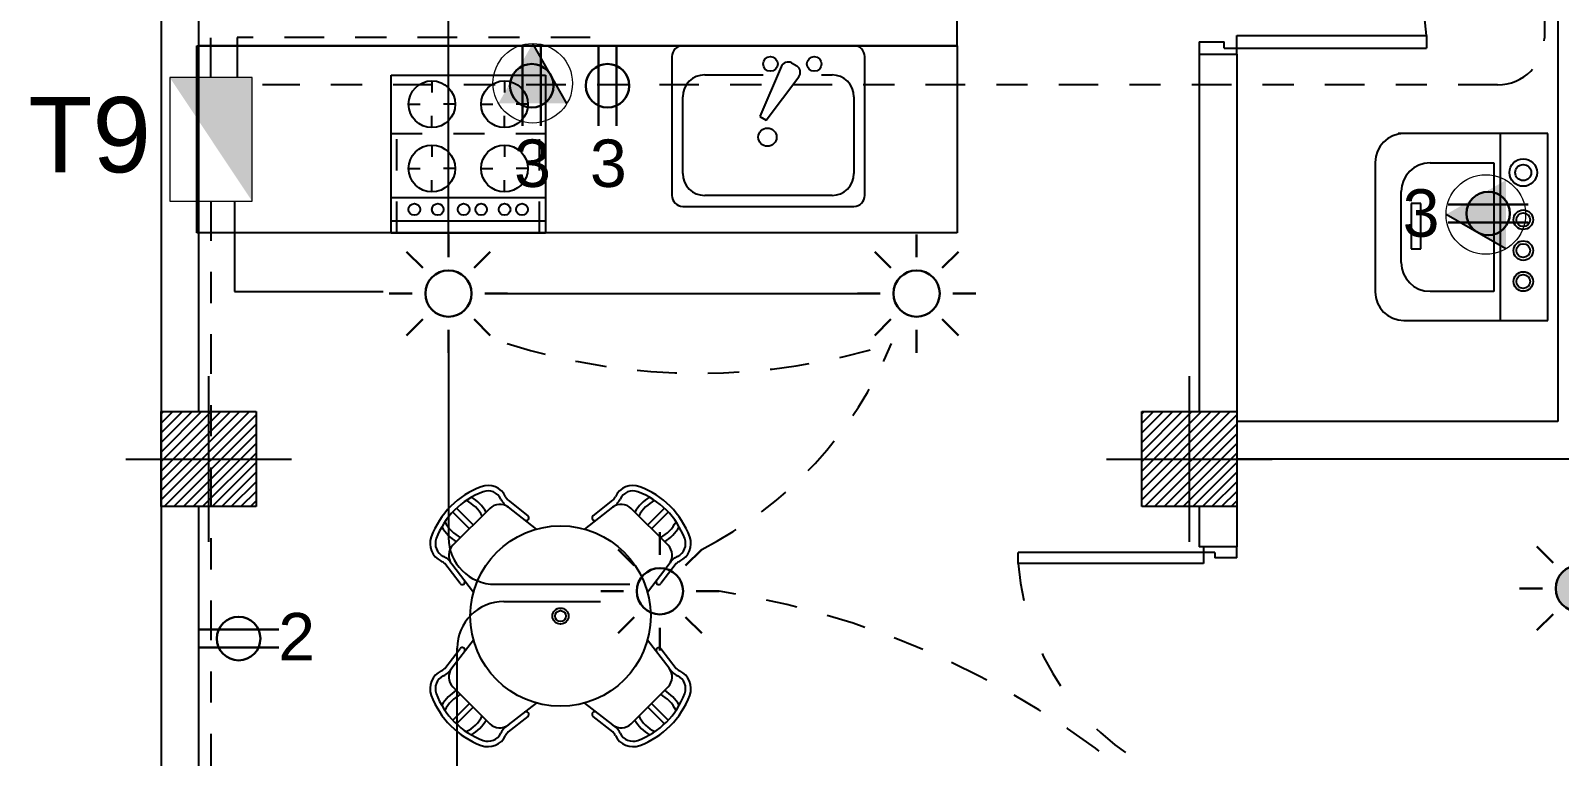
# Model space of a CAD drawing. Extents: x 877.3 to 905.5, y -378.9 to -356.4.
# Drawn here: x 877.284 to 882.188, y -373.016 to -370.689 of the extents above; entities that cross this region are included whole.
import ezdxf

# ---------------------------------------------------------------- set-up
doc = ezdxf.new("R2010")
doc.units = 0
doc.header["$LTSCALE"] = 0.01
for name, pattern in [('ACAD_ISO03W100', [30, 12, -18]), ('DASHDOT', [25.4, 12.7, -6.35, 0, -6.35]), ('HIDDEN', [0.375, 0.25, -0.125]), ('TRAZOS2', [9.525, 6.35, -3.175])]:
    doc.linetypes.add(name, pattern=pattern)
doc.layers.get('0').update_dxf_attribs({"linetype": 'CONTINUOUS'})
doc.styles.add('BARRIOS', font='arial.ttf')

msp = doc.modelspace()

# ---------------------------------------------------------------- hatches: boundary and pattern name
h = msp.add_hatch(color=7)
h.dxf.hatch_style = 1
h.paths.add_polyline_path([(878.8947, -370.7302), (878.7847, -370.9224), (879.0047, -370.9224)])
at = {"linetype": 'TRAZOS2', "lineweight": 0}
msp.add_hatch(color=7, dxfattribs=at).paths.add_polyline_path([(877.9944, -371.2354), (877.9944, -370.8389), (877.7303, -370.8389)])
h = msp.add_hatch(color=7)
h.dxf.hatch_style = 1
h.paths.add_polyline_path([(881.8247, -371.2784), (882.017, -371.1684), (882.017, -371.3883)])
at = {"linetype": 'Continuous'}
h = msp.add_hatch(color=7, dxfattribs=at)
h.dxf.hatch_style = 1
h.paths.add_polyline_path([(882.1765, -372.4775, 1), (882.3248, -372.4775, 1)])

# ---------------------------------------------------------------- linework, layer by layer
at = {"color": 7, "linetype": 'Continuous'}
for p, q in [((877.7031, -367.0046), (877.7031, -376.9946)), ((877.8231, -367.3086), (877.8231, -371.9106)), ((878.6245, -371.3422), (878.6245, -368.7884)), ((882.1831, -368.7846), (882.1831, -371.9426)), ((880.2561, -370.7372), (880.2561, -370.0172)), ((877.8172, -370.7372), (880.2561, -370.7372)), ((877.8172, -371.3372), (877.8172, -370.7372)), ((880.2561, -370.7372), (877.8261, -370.7372)), ((880.2561, -370.7372), (880.2561, -371.3372)), ((881.0331, -370.7646), (881.0331, -371.9106)), ((881.0331, -370.7646), (881.1531, -370.7646)), ((881.1531, -370.7646), (881.1531, -371.9106)), ((877.9382, -371.2354), (877.9382, -371.5251)), ((880.2561, -371.3372), (877.8172, -371.3372)), ((877.9382, -371.5251), (878.4154, -371.5251)), ((878.8144, -371.5321), (879.9364, -371.5321)), ((878.6245, -371.722), (878.6245, -372.3144)), ((882.1831, -371.9426), (881.1531, -371.9426)), ((883.3281, -372.0626), (881.1531, -372.0626)), ((877.8231, -372.2146), (877.8231, -376.6906)), ((881.0331, -372.2146), (881.0331, -372.3446)), ((881.1531, -372.2146), (881.1531, -372.3446)), ((881.1531, -372.3446), (881.0331, -372.3446)), ((878.7745, -372.4644), (879.2066, -372.4644)), ((878.8025, -372.5196), (879.1118, -372.5196)), ((878.6525, -374.0914), (878.6525, -372.6696))]:
    msp.add_line(p, q, dxfattribs=at)
at = {"color": 7, "linetype": 'DASHDOT'}
for p, q in [((877.8623, -370.8389), (877.8623, -367.3779)), ((882.1402, -369.1456), (882.1402, -370.7127)), ((879.0795, -370.7106), (877.9467, -370.7106)), ((877.9467, -370.7106), (877.9467, -370.8389)), ((881.9902, -370.8627), (878.0279, -370.8627)), ((877.8623, -371.2354), (877.8623, -376.6349))]:
    msp.add_line(p, q, dxfattribs=at)
at = {"color": 7}
for p, q in [((879.0047, -370.9224), (878.8947, -370.7302)), ((881.0331, -370.7246), (881.1131, -370.7246)), ((881.0331, -370.7246), (881.0331, -370.7646)), ((881.1131, -370.7446), (881.1131, -370.7246)), ((881.1531, -370.7446), (881.1531, -370.7046)), ((881.1531, -370.7046), (881.7617, -370.7046)), ((881.7617, -370.7046), (881.7617, -370.7446)), ((881.1131, -370.7446), (881.1531, -370.7446)), ((881.1531, -370.7446), (881.7617, -370.7446)), ((881.1531, -370.7646), (881.1531, -370.7446)), ((882.1157, -371.0192), (881.6707, -371.0192)), ((882.1508, -371.0192), (881.6898, -371.0192)), ((881.9995, -371.6186), (881.9995, -371.0192)), ((882.1508, -371.6186), (882.1508, -371.0192)), ((881.5975, -371.1114), (881.5975, -371.5264)), ((881.7733, -371.1129), (881.9785, -371.1129)), ((881.9785, -371.1129), (881.9785, -371.5249)), ((881.681, -371.4326), (881.681, -371.2051)), ((881.7124, -371.2431), (881.7124, -371.3891)), ((881.7437, -371.2431), (881.7124, -371.2431)), ((881.7437, -371.3891), (881.7437, -371.2431)), ((882.017, -371.3883), (881.8247, -371.2784)), ((881.7124, -371.3891), (881.7437, -371.3891)), ((881.9785, -371.5249), (881.7733, -371.5249)), ((881.6898, -371.6186), (882.1508, -371.6186)), ((877.8551, -371.7966), (877.8551, -372.3286)), ((881.0011, -371.7966), (881.0011, -372.3286)), ((877.7031, -371.9106), (878.0071, -371.9106)), ((877.7031, -372.2146), (877.7031, -371.9106)), ((877.7031, -371.9174), (877.7098, -371.9106)), ((877.7031, -371.9481), (877.7405, -371.9106)), ((877.7031, -371.9788), (877.7712, -371.9106)), ((877.7031, -372.0095), (877.802, -371.9106)), ((877.7031, -372.0402), (877.8327, -371.9106)), ((877.7031, -372.071), (877.8634, -371.9106)), ((877.7031, -372.1017), (877.8941, -371.9106)), ((877.7031, -372.1324), (877.9248, -371.9106)), ((877.7031, -372.1631), (877.9555, -371.9106)), ((877.7031, -372.1938), (877.9862, -371.9106)), ((877.7031, -371.9106), (878.0071, -371.9106)), ((877.7031, -372.2146), (877.7031, -371.9106)), ((878.0071, -371.9106), (878.0071, -372.2146)), ((878.0071, -371.9106), (878.0071, -372.2146)), ((880.8491, -371.9106), (881.1531, -371.9106)), ((880.8491, -372.2146), (880.8491, -371.9106)), ((880.8491, -371.9174), (880.8558, -371.9106)), ((880.8491, -371.9481), (880.8865, -371.9106)), ((880.8491, -371.9788), (880.9172, -371.9106)), ((880.8491, -372.0095), (880.948, -371.9106)), ((880.8491, -372.0402), (880.9787, -371.9106)), ((880.8491, -372.071), (881.0094, -371.9106)), ((880.8491, -372.1017), (881.0401, -371.9106)), ((880.8491, -372.1324), (881.0708, -371.9106)), ((880.8491, -372.1631), (881.1015, -371.9106)), ((880.8491, -372.1938), (881.1322, -371.9106)), ((880.8491, -371.9106), (881.1531, -371.9106)), ((880.8491, -372.2146), (880.8491, -371.9106)), ((881.1531, -371.9106), (881.1531, -372.2146)), ((881.1531, -371.9106), (881.1531, -372.2146)), ((877.7129, -372.2146), (878.0071, -371.9205)), ((877.7437, -372.2146), (878.0071, -371.9512)), ((880.8589, -372.2146), (881.1531, -371.9205)), ((880.8897, -372.2146), (881.1531, -371.9512)), ((877.7744, -372.2146), (878.0071, -371.9819)), ((880.9204, -372.2146), (881.1531, -371.9819)), ((877.8051, -372.2146), (878.0071, -372.0127)), ((877.8358, -372.2146), (878.0071, -372.0434)), ((880.9511, -372.2146), (881.1531, -372.0127)), ((880.9818, -372.2146), (881.1531, -372.0434)), ((877.5891, -372.0626), (878.1211, -372.0626)), ((877.8665, -372.2146), (878.0071, -372.0741)), ((877.8972, -372.2146), (878.0071, -372.1048)), ((880.7351, -372.0626), (881.2671, -372.0626)), ((881.0125, -372.2146), (881.1531, -372.0741)), ((881.0432, -372.2146), (881.1531, -372.1048)), ((877.9279, -372.2146), (878.0071, -372.1355)), ((881.0739, -372.2146), (881.1531, -372.1355)), ((877.9586, -372.2146), (878.0071, -372.1662)), ((877.9894, -372.2146), (878.0071, -372.1969)), ((881.1046, -372.2146), (881.1531, -372.1662)), ((881.1354, -372.2146), (881.1531, -372.1969)), ((878.0071, -372.2146), (877.7031, -372.2146)), ((878.0071, -372.2146), (877.7031, -372.2146)), ((881.1531, -372.2146), (880.8491, -372.2146)), ((881.1531, -372.2146), (880.8491, -372.2146)), ((881.0472, -372.3446), (881.0472, -372.3623)), ((881.1531, -372.3799), (881.1531, -372.3446)), ((880.4524, -372.3976), (880.4524, -372.3623)), ((881.0472, -372.3623), (880.4524, -372.3623)), ((881.0472, -372.3976), (880.4524, -372.3976)), ((881.0472, -372.3623), (881.0472, -372.3976)), ((881.0825, -372.3623), (881.0472, -372.3623)), ((881.0825, -372.3623), (881.0825, -372.3799)), ((881.1531, -372.3799), (881.0825, -372.3799))]:
    msp.add_line(p, q, dxfattribs=at)
at = {"color": 7, "lineweight": 30}
for p, q in [((878.8625, -370.8655), (878.8625, -370.7372)), ((878.9207, -370.8655), (878.9207, -370.7372)), ((879.1056, -370.8655), (879.1056, -370.7372)), ((879.1638, -370.8655), (879.1638, -370.7372)), ((878.8625, -370.8655), (878.8625, -370.9939)), ((878.9207, -370.8655), (878.9207, -370.9939)), ((879.1056, -370.8655), (879.1056, -370.9939)), ((879.1638, -370.8655), (879.1638, -370.9939)), ((881.9601, -371.2461), (881.8317, -371.2461)), ((881.9601, -371.2461), (882.0885, -371.2461)), ((881.9601, -371.3043), (881.8317, -371.3043)), ((881.9601, -371.3043), (882.0885, -371.3043)), ((878.6245, -371.4153), (878.6245, -371.3422)), ((880.1263, -371.4153), (880.1263, -371.3422)), ((878.542, -371.4495), (878.4903, -371.3978)), ((878.7071, -371.4495), (878.7588, -371.3978)), ((880.0437, -371.4495), (879.992, -371.3978)), ((880.2088, -371.4495), (880.2605, -371.3978)), ((878.5078, -371.5321), (878.4347, -371.5321)), ((878.7413, -371.5321), (878.8144, -371.5321)), ((880.0095, -371.5321), (879.9364, -371.5321)), ((880.243, -371.5321), (880.3161, -371.5321)), ((878.542, -371.6146), (878.4903, -371.6663)), ((878.7071, -371.6146), (878.7588, -371.6663)), ((880.0437, -371.6146), (879.992, -371.6663)), ((880.2088, -371.6146), (880.2605, -371.6663)), ((878.6245, -371.6488), (878.6245, -371.722)), ((880.1263, -371.6488), (880.1263, -371.722)), ((879.3029, -372.3699), (879.3029, -372.2968)), ((879.2203, -372.4041), (879.1686, -372.3524)), ((879.3854, -372.4041), (879.4371, -372.3524)), ((882.1681, -372.395), (882.1164, -372.3433)), ((879.1861, -372.4866), (879.113, -372.4866)), ((879.4196, -372.4866), (879.4928, -372.4866)), ((882.1339, -372.4775), (882.0608, -372.4775)), ((879.2203, -372.5692), (879.1686, -372.6209)), ((879.3854, -372.5692), (879.4371, -372.6209)), ((882.1681, -372.5601), (882.1164, -372.6118)), ((877.9514, -372.6093), (877.8231, -372.6093)), ((877.9514, -372.6093), (878.0798, -372.6093)), ((879.3029, -372.6034), (879.3029, -372.6765)), ((877.9514, -372.6675), (877.8231, -372.6675)), ((877.9514, -372.6675), (878.0798, -372.6675))]:
    msp.add_line(p, q, dxfattribs=at)
at = {"color": 7, "linetype": 'ByBlock'}
for p, q in [((879.3411, -370.7723), (879.3411, -371.2173)), ((879.9252, -370.7372), (879.3763, -370.7372)), ((879.9603, -371.2173), (879.9603, -370.7723)), ((878.4402, -371.3372), (878.4402, -370.8312)), ((878.4402, -370.8312), (878.9355, -370.8312)), ((878.9355, -370.8312), (878.9355, -371.3372)), ((879.4465, -370.8308), (879.6339, -370.8308)), ((879.6916, -370.8046), (879.6238, -370.9638)), ((879.7253, -370.7926), (879.7416, -370.802)), ((879.8213, -370.8308), (879.8549, -370.8308)), ((878.5714, -370.85), (878.5714, -370.8875)), ((878.8043, -370.85), (878.8043, -370.8875)), ((879.644, -370.9756), (879.748, -370.8372)), ((878.4964, -370.9249), (878.5339, -370.9249)), ((878.6463, -370.9249), (878.6088, -370.9249)), ((878.7294, -370.9249), (878.7668, -370.9249)), ((878.8793, -370.9249), (878.8418, -370.9249)), ((879.3763, -371.147), (879.3763, -370.9011)), ((879.9252, -370.9011), (879.9252, -371.147)), ((878.5714, -370.9999), (878.5714, -370.9624)), ((878.8043, -370.9999), (878.8043, -370.9624)), ((879.6238, -370.9638), (879.644, -370.9756)), ((878.5714, -371.0561), (878.5714, -371.0936)), ((878.8043, -371.0561), (878.8043, -371.0936)), ((878.4964, -371.131), (878.5339, -371.131)), ((878.5714, -371.206), (878.5714, -371.1685)), ((878.6463, -371.131), (878.6088, -371.131)), ((878.7294, -371.131), (878.7668, -371.131)), ((878.8043, -371.206), (878.8043, -371.1685)), ((878.8793, -371.131), (878.8418, -371.131)), ((878.9355, -371.2247), (878.4402, -371.2247)), ((879.8213, -371.2173), (879.4465, -371.2173)), ((879.8549, -371.2173), (879.8213, -371.2173)), ((879.3763, -371.2524), (879.9252, -371.2524)), ((878.9355, -371.2997), (878.4402, -371.2997)), ((878.4402, -371.3372), (878.9355, -371.3372)), ((878.8158, -372.195), (878.8795, -372.2444)), ((879.0883, -372.2444), (879.152, -372.195)), ((878.638, -372.2325), (878.6917, -372.2862)), ((878.7568, -372.2211), (878.6388, -372.3392)), ((878.6501, -372.2204), (878.7039, -372.2741)), ((878.907, -372.2873), (878.8166, -372.2173)), ((879.1512, -372.2173), (879.0608, -372.2873)), ((879.329, -372.3392), (879.211, -372.2211)), ((879.3176, -372.2204), (879.2639, -372.2741)), ((879.3297, -372.2325), (879.276, -372.2862)), ((878.662, -372.4618), (878.6127, -372.3981)), ((878.635, -372.399), (878.705, -372.4894)), ((879.2628, -372.4894), (879.3328, -372.399)), ((879.3551, -372.3981), (879.3058, -372.4618)), ((878.705, -372.6431), (878.635, -372.7335)), ((879.3328, -372.7335), (879.2628, -372.6431)), ((878.6127, -372.7343), (878.662, -372.6706)), ((879.3058, -372.6706), (879.3551, -372.7343)), ((878.6388, -372.7933), (878.7568, -372.9113)), ((879.211, -372.9113), (879.329, -372.7933)), ((878.8166, -372.9151), (878.907, -372.8451)), ((879.0608, -372.8451), (879.1512, -372.9151)), ((878.638, -372.9), (878.6917, -372.8463)), ((878.6501, -372.9121), (878.7039, -372.8584)), ((878.8795, -372.8881), (878.8158, -372.9374)), ((879.152, -372.9374), (879.0883, -372.8881)), ((879.3176, -372.9121), (879.2639, -372.8584)), ((879.3297, -372.9), (879.276, -372.8463))]:
    msp.add_line(p, q, dxfattribs=at)
at = {"color": 7, "lineweight": 0}
for p, q in [((877.7303, -370.8389), (877.7303, -371.2354)), ((877.9944, -370.8389), (877.7303, -370.8389)), ((877.9944, -371.2354), (877.9944, -370.8389)), ((877.7303, -371.2354), (877.9944, -371.2354))]:
    msp.add_line(p, q, dxfattribs=at)
at = {"color": 7, "linetype": 'HIDDEN'}
for p, q in [((878.4402, -371.0186), (878.9355, -371.0186)), ((878.4589, -371.3372), (878.4589, -371.0186)), ((878.9167, -371.3372), (878.9167, -371.0186))]:
    msp.add_line(p, q, dxfattribs=at)
at = {"color": 7, "lineweight": 15}
for centre in [(878.8947, -370.8577), (881.9523, -371.2784)]:
    msp.add_circle(centre, 0.1276, dxfattribs=at)
at = {"color": 7, "linetype": 'ByBlock'}
for centre, radius in [((879.6573, -370.7957), 0.0234), ((879.7979, -370.7957), 0.0234), ((878.5714, -370.9249), 0.075), ((878.8043, -370.9249), 0.075), ((879.6478, -371.0305), 0.0293), ((878.5714, -371.131), 0.075), ((878.8043, -371.131), 0.075), ((878.5151, -371.2622), 0.0187), ((878.5901, -371.2622), 0.0187), ((878.6732, -371.2622), 0.0187), ((878.7294, -371.2622), 0.0187), ((878.8043, -371.2622), 0.0187), ((878.8605, -371.2622), 0.0187), ((878.9839, -372.5662), 0.2893), ((878.9839, -372.5662), 0.0258), ((878.9839, -372.5662), 0.0176)]:
    msp.add_circle(centre, radius, dxfattribs=at)
at = {"color": 7, "lineweight": 30}
for centre, radius in [((878.8916, -370.8655), 0.0698), ((879.1347, -370.8655), 0.0698), ((881.9601, -371.2752), 0.0698), ((878.6245, -371.5321), 0.0742), ((880.1263, -371.5321), 0.0742), ((882.2507, -372.4775), 0.0742), ((879.3029, -372.4866), 0.0742), ((877.9514, -372.6384), 0.0698)]:
    msp.add_circle(centre, radius, dxfattribs=at)
at = {"color": 7}
for centre, radius in [((882.0725, -371.144), 0.0441), ((882.0725, -371.144), 0.0257), ((882.0725, -371.2953), 0.0313), ((882.0725, -371.2953), 0.0221), ((882.0725, -371.3943), 0.0313), ((882.0725, -371.3943), 0.0221), ((882.0725, -371.4934), 0.0313), ((882.0725, -371.4934), 0.0221)]:
    msp.add_circle(centre, radius, dxfattribs=at)
at = {"color": 7, "linetype": 'ACAD_ISO03W100'}
for centre, radius, start, end in [((881.1064, -370.7393), 0.6562, 3.0253, 86.0279), ((881.2681, -372.336), 0.818, 184.3176, 253.6853)]:
    msp.add_arc(centre, radius, start, end, dxfattribs=at)
at = {"color": 7, "linetype": 'DASHDOT'}
for centre, radius, start, end in [((881.9902, -370.7127), 0.15, 270, 0), ((879.4292, -369.75), 2.0377, 252.3864, 287.6136), ((878.8472, -371.1979), 1.2965, 297.0665, 337.5881), ((879.0725, -375.194), 2.7398, 44.3073, 81.1758)]:
    msp.add_arc(centre, radius, start, end, dxfattribs=at)
at = {"color": 7, "linetype": 'ByBlock'}
for centre, radius, start, end in [((879.3763, -370.7723), 0.0351, 90, 180), ((879.9252, -370.7723), 0.0351, 0, 90), ((879.4465, -370.9011), 0.0703, 90, 180), ((879.7136, -370.8128), 0.0234, 60, 159.4623), ((879.7299, -370.8223), 0.0234, 320.5377, 60), ((879.8549, -370.9011), 0.0703, 0, 90), ((879.4465, -371.147), 0.0703, 180, 270), ((879.8549, -371.147), 0.0703, 270, 0), ((879.3763, -371.2173), 0.0351, 180, 270), ((879.9252, -371.2173), 0.0351, 270, 0), ((878.8252, -372.4075), 0.2733, 110.486, 135), ((878.7514, -372.21), 0.0624, 25.1026, 110.486), ((879.2164, -372.21), 0.0624, 69.514, 154.8974), ((879.1426, -372.4075), 0.2733, 45, 69.514), ((878.8252, -372.4075), 0.2561, 110.486, 135), ((878.6315, -372.2982), 0.114, 27.6171, 64.1158), ((878.6315, -372.2982), 0.1312, 29.9444, 59.5273), ((878.7514, -372.21), 0.0453, 25.1026, 110.486), ((878.7889, -372.2531), 0.0453, 52.2399, 135), ((878.8472, -372.1652), 0.0604, 205.1026, 239.6267), ((878.8472, -372.1652), 0.0433, 205.1026, 223.5119), ((879.1206, -372.1652), 0.0604, 300.3733, 334.8974), ((879.1789, -372.2531), 0.0453, 45, 127.7601), ((879.1206, -372.1652), 0.0433, 316.4881, 334.8974), ((879.2164, -372.21), 0.0453, 69.514, 154.8974), ((879.3363, -372.2982), 0.1312, 120.4727, 150.0556), ((879.1426, -372.4075), 0.2561, 45, 69.514), ((879.3363, -372.2982), 0.114, 115.8842, 152.3829), ((878.8252, -372.4075), 0.2733, 135, 159.514), ((878.8252, -372.4075), 0.2561, 135, 159.514), ((878.8742, -372.2511), 0.00856, 232.2399, 52.2399), ((879.0935, -372.2511), 0.00856, 127.7601, 307.7601), ((879.1426, -372.4075), 0.2561, 20.486, 45), ((879.1426, -372.4075), 0.2733, 20.486, 45), ((878.7159, -372.2138), 0.1312, 210.4727, 240.0556), ((878.7159, -372.2138), 0.114, 205.8842, 242.3829), ((879.2519, -372.2138), 0.114, 297.6171, 334.1158), ((879.2519, -372.2138), 0.1312, 299.9444, 329.5273), ((878.6277, -372.3338), 0.0624, 159.514, 244.8974), ((878.6277, -372.3338), 0.0453, 159.514, 244.8974), ((878.6708, -372.3712), 0.0453, 135, 217.7601), ((879.297, -372.3712), 0.0453, 322.2399, 45), ((879.3401, -372.3338), 0.0453, 295.1026, 20.486), ((879.3401, -372.3338), 0.0624, 295.1026, 20.486), ((878.5829, -372.4295), 0.0433, 46.4881, 64.8974), ((878.5829, -372.4295), 0.0604, 30.3733, 64.8974), ((879.3849, -372.4295), 0.0604, 115.1026, 149.6267), ((879.3849, -372.4295), 0.0433, 115.1026, 133.5119), ((878.6688, -372.4566), 0.00856, 217.7601, 37.7601), ((879.299, -372.4566), 0.00856, 142.2399, 322.2399), ((878.6688, -372.6759), 0.00856, 322.2399, 142.2399), ((879.299, -372.6759), 0.00856, 37.7601, 217.7601), ((878.6277, -372.7987), 0.0624, 115.1026, 200.486), ((878.5829, -372.7029), 0.0433, 295.1026, 313.5119), ((878.5829, -372.7029), 0.0604, 295.1026, 329.6267), ((878.6708, -372.7612), 0.0453, 142.2399, 225), ((879.297, -372.7612), 0.0453, 315, 37.7601), ((879.3849, -372.7029), 0.0604, 210.3733, 244.8974), ((879.3849, -372.7029), 0.0433, 226.4881, 244.8974), ((879.3401, -372.7987), 0.0624, 339.514, 64.8974), ((878.6277, -372.7987), 0.0453, 115.1026, 200.486), ((879.3401, -372.7987), 0.0453, 339.514, 64.8974), ((878.8252, -372.7249), 0.2733, 200.486, 225), ((878.8252, -372.7249), 0.2561, 200.486, 225), ((878.7159, -372.9186), 0.1312, 119.9444, 149.5273), ((878.7159, -372.9186), 0.114, 117.6171, 154.1158), ((879.2519, -372.9186), 0.114, 25.8842, 62.3829), ((879.2519, -372.9186), 0.1312, 30.4727, 60.0556), ((879.1426, -372.7249), 0.2561, 315, 339.514), ((879.1426, -372.7249), 0.2733, 315, 339.514), ((878.6315, -372.8342), 0.114, 295.8842, 332.3829), ((878.8742, -372.8813), 0.00856, 307.7601, 127.7601), ((879.0935, -372.8813), 0.00856, 52.2399, 232.2399), ((879.3363, -372.8342), 0.114, 207.6171, 244.1158), ((878.8252, -372.7249), 0.2733, 225, 249.514), ((878.8252, -372.7249), 0.2561, 225, 249.514), ((878.6315, -372.8342), 0.1312, 300.4727, 330.0556), ((878.7514, -372.9224), 0.0453, 249.514, 334.8974), ((878.7889, -372.8793), 0.0453, 225, 307.7601), ((878.8472, -372.9673), 0.0604, 120.3733, 154.8974), ((878.8472, -372.9673), 0.0433, 136.4881, 154.8974), ((879.1789, -372.8793), 0.0453, 232.2399, 315), ((879.1206, -372.9673), 0.0604, 25.1026, 59.6267), ((879.1206, -372.9673), 0.0433, 25.1026, 43.5119), ((879.2164, -372.9224), 0.0453, 205.1026, 290.486), ((879.3363, -372.8342), 0.1312, 209.9444, 239.5273), ((879.1426, -372.7249), 0.2561, 290.486, 315), ((879.1426, -372.7249), 0.2733, 290.486, 315), ((878.7514, -372.9224), 0.0624, 249.514, 334.8974), ((879.2164, -372.9224), 0.0624, 205.1026, 290.486)]:
    msp.add_arc(centre, radius, start, end, dxfattribs=at)
at = {"color": 7}
for centre, start, end in [((881.6898, -371.1114), 90, 180), ((881.7733, -371.2051), 90, 180), ((881.7733, -371.4326), 180, 270), ((881.6898, -371.5264), 180, 270)]:
    msp.add_arc(centre, 0.0922, start, end, dxfattribs=at)
at = {"color": 7, "linetype": 'Continuous'}
for centre, start, end in [((878.7745, -372.3144), 180, 270), ((878.8025, -372.6696), 90, 180)]:
    msp.add_arc(centre, 0.15, start, end, dxfattribs=at)

# ---------------------------------------------------------------- texts
at = {"color": 7, "linetype": 'Continuous', "style": 'BARRIOS'}
for s, height, p in [('T9', 0.24165, (877.2763, -371.1433)), ('3', 0.1523, (878.8351, -371.1902)), ('3', 0.1523, (879.0783, -371.1902)), ('3', 0.1523, (881.6855, -371.3498)), ('2', 0.1523, (878.0782, -372.7086))]:
    msp.add_text(s, height=height, dxfattribs=at).set_placement(p)

doc.saveas('drawing.dxf')
